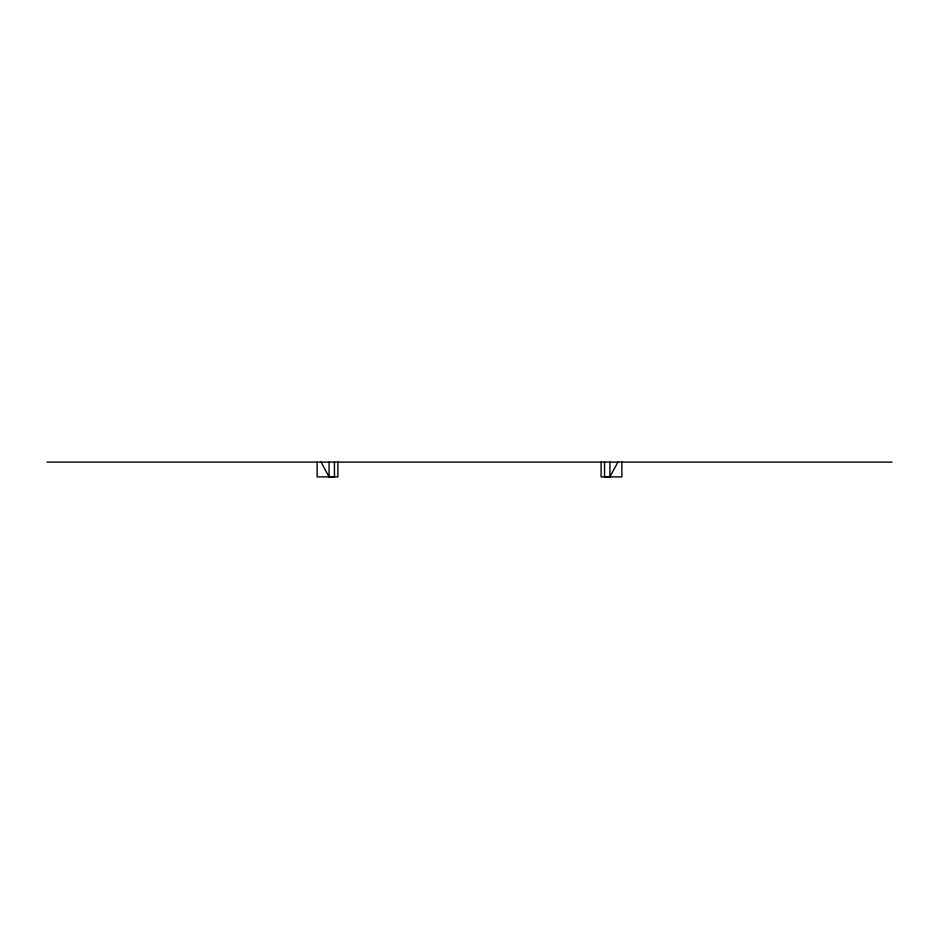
<?xml version="1.0" encoding="UTF-8"?>
<svg xmlns="http://www.w3.org/2000/svg" width="939" height="939" viewBox="0 0 939 939"><rect width="100%" height="100%" fill="white"/><g stroke="black" fill="none" stroke-linecap="round" stroke-linejoin="round"><path stroke-width="1.41" d="M604.552 462.105L604.552 476.895L609.904 476.848L617.932 462.105M46.95 462.105L892.05 462.105M321.068 462.105L329.073 476.895L334.448 476.895L334.448 462.105M621.864 462.105L621.864 476.895L601.089 476.895L601.089 462.105M609.927 462.105L609.927 476.895M337.911 462.105L337.911 476.895L317.136 476.895L317.136 462.105M329.073 462.105L329.073 476.895"/></g></svg>
